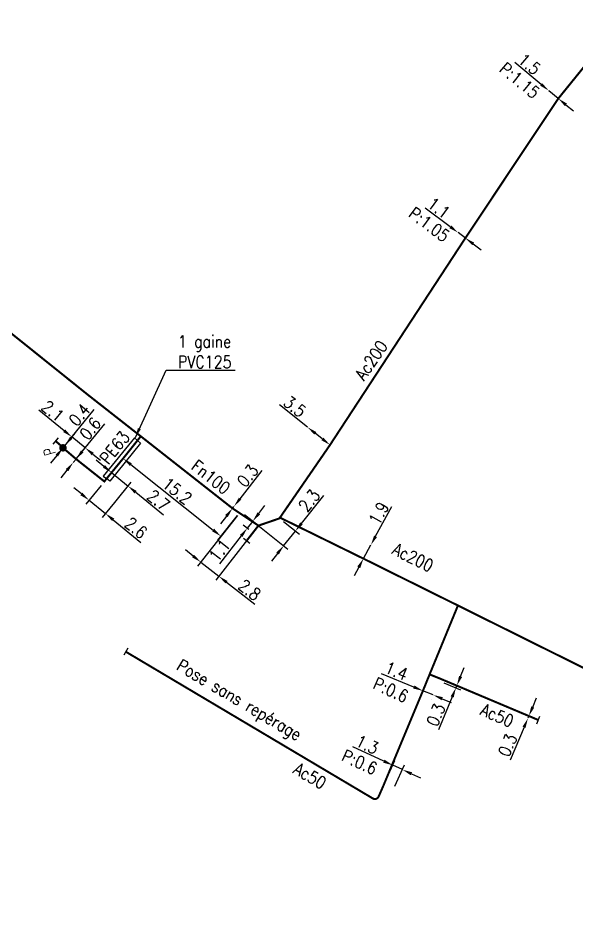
# Model space of a CAD drawing. Header units: millimetres. Extents: x 133989 to 135004, y 130988 to 132014.
# Drawn here: x 134850.7 to 134918.9, y 131002.6 to 131113.8 of the extents above; entities that cross this region are included whole.
import ezdxf
from ezdxf.enums import TextEntityAlignment as Align

# ---------------------------------------------------------------- set-up
doc = ezdxf.new("R2010")
doc.units = ezdxf.units.MM
doc.header["$PDMODE"] = 34
for name, pattern in [('L_25_AP', [2000, 1000, 1000]), ('L_25_FN', [2000, 1000, 1000]), ('L_25_PE', [2000, 1000, 1000])]:
    doc.linetypes.add(name, pattern=pattern)
doc.layers.get('0').update_dxf_attribs({"linetype": 'CONTINUOUS'})
doc.layers.get('Defpoints').update_dxf_attribs({"linetype": 'CONTINUOUS'})
for name, color, linetype in [('L_150', 1, 'CONTINUOUS'), ('L_300', 7, 'CONTINUOUS'), ('L_340', 7, 'CONTINUOUS'), ('L_400', 7, 'CONTINUOUS')]:
    doc.layers.add(name, color=color, linetype=linetype)
doc.styles.add('G_ROMANS', font='ROMANS.SHX', dxfattribs={"width": 0.75})
doc.styles.get("Standard").update_dxf_attribs({"font": 'romans.shx', "width": 0.85})
doc.dimstyles.get("Standard").update_dxf_attribs({"dimtxt": 1.5, "dimasz": 1.2, "dimexe": 0.625, "dimexo": 0.625, "dimgap": 0.25, "dimtad": 1, "dimdec": 1, "dimzin": 0, "dimdsep": 46, "dimtxsty": 'Standard', "dimcen": -0.5, "dimadec": 0, "dimazin": 0, "dimtfac": 1, "dimtdec": 1, "dimtmove": 0, "dimatfit": 3, "dimfxl": 0, "dimtolj": 1, "dimtzin": 0, "dimarcsym": 0})

# ---------------------------------------------------------------- blocks, each defined once
blk = doc.blocks.new('*D847')
at = {"layer": 'Defpoints', "color": 0, "linetype": 'Continuous', "transparency": 16777216}
for p in [(134893.76, 131049.44), (134893.76, 131049.44), (134892.85, 131047.76)]:
    blk.add_point(p, dxfattribs=at)
at = {"layer": 'L_150', "color": 0, "linetype": 'Continuous', "lineweight": -2, "transparency": 16777216}
for p, q in [((134894.33, 131050.49), (134896.3, 131054.12)), ((134892.85, 131047.76), (134893.76, 131049.44)), ((134892.28, 131046.71), (134891.71, 131045.65))]:
    blk.add_line(p, q, dxfattribs=at)
at = {"layer": 'L_150', "color": 0, "linetype": 'Continuous', "transparency": 16777216}
for points in [[(134894.15, 131050.59), (134894.5, 131050.39), (134893.76, 131049.44)], [(134892.1, 131046.81), (134892.45, 131046.61), (134892.85, 131047.76)]]:
    blk.add_solid(points, dxfattribs=at)
at = {"layer": 'L_150', "color": 0, "linetype": 'Continuous', "transparency": 16777216, "insert": (134894.72, 131053.31), "char_height": 1.5, "attachment_point": 5, "rotation": 61.5413}
blk.add_mtext('\\A1;1.9', dxfattribs=at)
blk = doc.blocks.new('*D850')
at = {"layer": 'Defpoints', "color": 0, "linetype": 'Continuous', "transparency": 16777216}
for p in [(134900.11, 131031.6), (134901.36, 131031.09), (134901.36, 131031.09)]:
    blk.add_point(p, dxfattribs=at)
at = {"layer": 'L_150', "color": 0, "linetype": 'Continuous', "lineweight": -2, "transparency": 16777216}
for p, q in [((134899, 131032.06), (134895.07, 131033.68)), ((134899.87, 131031.03), (134899.87, 131031.03)), ((134901.36, 131031.09), (134900.11, 131031.6)), ((134902.47, 131030.64), (134903.58, 131030.18)), ((134901.12, 131030.51), (134901.12, 131030.51))]:
    blk.add_line(p, q, dxfattribs=at)
at = {"layer": 'L_150', "color": 0, "linetype": 'Continuous', "transparency": 16777216}
for points in [[(134899.08, 131032.25), (134898.92, 131031.88), (134900.11, 131031.6)], [(134902.54, 131030.82), (134902.39, 131030.45), (134901.36, 131031.09)]]:
    blk.add_solid(points, dxfattribs=at)
at = {"layer": 'L_150', "color": 0, "linetype": 'Continuous', "transparency": 16777216, "insert": (134896.86, 131034.02), "char_height": 1.5, "attachment_point": 5, "rotation": 337.6586}
blk.add_mtext('\\A1;1.4', dxfattribs=at)
blk = doc.blocks.new('*D851')
at = {"layer": 'Defpoints', "color": 0, "linetype": 'Continuous', "transparency": 16777216}
for p in [(134897.61, 131021.96), (134895.25, 131019.92), (134896.44, 131019.38)]:
    blk.add_point(p, dxfattribs=at)
at = {"layer": 'L_150', "color": 0, "linetype": 'Continuous', "lineweight": -2, "transparency": 16777216}
for p, q in [((134895.34, 131023), (134891.53, 131024.74)), ((134895.51, 131020.49), (134896.69, 131023.07)), ((134897.61, 131021.96), (134896.43, 131022.5)), ((134896.7, 131019.95), (134897.87, 131022.53)), ((134898.71, 131021.46), (134899.8, 131020.96))]:
    blk.add_line(p, q, dxfattribs=at)
at = {"layer": 'L_150', "color": 0, "linetype": 'Continuous', "transparency": 16777216}
for points in [[(134895.42, 131023.18), (134895.26, 131022.81), (134896.43, 131022.5)], [(134898.79, 131021.64), (134898.62, 131021.28), (134897.61, 131021.96)]]:
    blk.add_solid(points, dxfattribs=at)
at = {"layer": 'L_150', "color": 0, "linetype": 'Continuous', "transparency": 16777216, "insert": (134893.3, 131025.02), "char_height": 1.5, "attachment_point": 5, "rotation": 335.475}
blk.add_mtext('\\A1;1.3', dxfattribs=at)
blk = doc.blocks.new('*D852')
at = {"layer": 'Defpoints', "color": 0, "linetype": 'Continuous', "transparency": 16777216}
for p in [(134902.07, 131032.82), (134902.19, 131033.1), (134904.14, 131031.97)]:
    blk.add_point(p, dxfattribs=at)
at = {"layer": 'L_150', "color": 0, "linetype": 'Continuous', "lineweight": -2, "transparency": 16777216}
for p, q in [((134904.72, 131033.35), (134905.17, 131034.46)), ((134902.76, 131032.86), (134904.84, 131032)), ((134902.65, 131032.58), (134904.72, 131031.73)), ((134904.26, 131032.24), (134904.14, 131031.97)), ((134903.69, 131030.86), (134902.02, 131026.81))]:
    blk.add_line(p, q, dxfattribs=at)
at = {"layer": 'L_150', "color": 0, "linetype": 'Continuous', "transparency": 16777216}
for points in [[(134904.53, 131033.43), (134904.9, 131033.28), (134904.26, 131032.24)], [(134903.5, 131030.93), (134903.87, 131030.78), (134904.14, 131031.97)]]:
    blk.add_solid(points, dxfattribs=at)
at = {"layer": 'L_150', "color": 0, "linetype": 'Continuous', "transparency": 16777216, "insert": (134901.7, 131028.66), "char_height": 1.5, "attachment_point": 5, "rotation": 67.5997}
blk.add_mtext('\\A1;0.3', dxfattribs=at)
blk = doc.blocks.new('*D853')
at = {"layer": 'Defpoints', "color": 0, "linetype": 'Continuous', "transparency": 16777216}
for p in [(134913.05, 131028.52), (134912.94, 131028.24), (134912.94, 131028.24)]:
    blk.add_point(p, dxfattribs=at)
at = {"layer": 'L_340', "color": 0, "linetype": 'Continuous', "lineweight": -2, "transparency": 16777216}
for p, q in [((134913.52, 131029.62), (134913.99, 131030.73)), ((134913.05, 131028.52), (134912.94, 131028.24)), ((134912.47, 131027.14), (134910.76, 131023.11))]:
    blk.add_line(p, q, dxfattribs=at)
at = {"layer": 'L_340', "color": 0, "linetype": 'Continuous', "transparency": 16777216}
for points in [[(134913.34, 131029.7), (134913.71, 131029.54), (134913.05, 131028.52)], [(134912.28, 131027.22), (134912.65, 131027.06), (134912.94, 131028.24)]]:
    blk.add_solid(points, dxfattribs=at)
at = {"layer": 'L_340', "color": 0, "linetype": 'Continuous', "transparency": 16777216, "insert": (134910.46, 131024.96), "char_height": 1.5, "attachment_point": 5, "rotation": 67.0022}
blk.add_mtext('\\A1;0.3', dxfattribs=at)
blk = doc.blocks.new('L_340_07')
at = {"color": 0, "linetype": 'Continuous', "const_width": 0.25, "flags": 128}
blk.add_lwpolyline([(0, 0), (1.25, 0)], dxfattribs=at)
at = {"color": 0, "linetype": 'Continuous', "flags": 128}
blk.add_lwpolyline([(1.25, -0.5), (1.25, 0.5)], dxfattribs=at)
at = {"color": 0, "linetype": 'Continuous', "width": 0.75, "flags": 3}
for tag, p in [('DEF_LEG', (0.72, -3.47)), ('DEF_COUP', (0.72, -5.97)), ('DEF_TYPE', (0.72, -8.47))]:
    blk.add_attdef(tag, text='', height=1.2, dxfattribs=at).set_placement(p, align=Align.MIDDLE)
blk = doc.blocks.new('*D866')
at = {"layer": 'Defpoints', "color": 0, "linetype": 'Continuous', "transparency": 16777216}
for p in [(134915.49, 131104.98), (134915.49, 131104.98), (134916.65, 131104.02)]:
    blk.add_point(p, dxfattribs=at)
at = {"layer": 'L_150', "color": 0, "linetype": 'Continuous', "lineweight": -2, "transparency": 16777216}
for p, q in [((134914.57, 131105.74), (134911.33, 131108.41)), ((134916.65, 131104.02), (134915.49, 131104.98)), ((134917.57, 131103.26), (134918.5, 131102.5))]:
    blk.add_line(p, q, dxfattribs=at)
at = {"layer": 'L_150', "color": 0, "linetype": 'Continuous', "transparency": 16777216}
for points in [[(134914.69, 131105.89), (134914.44, 131105.59), (134915.49, 131104.98)], [(134917.7, 131103.41), (134917.45, 131103.1), (134916.65, 131104.02)]]:
    blk.add_solid(points, dxfattribs=at)
at = {"layer": 'L_150', "color": 0, "linetype": 'Continuous', "transparency": 16777216, "insert": (134913.12, 131108.23), "char_height": 1.5, "attachment_point": 5, "rotation": 320.4902}
blk.add_mtext('\\A1;1.5', dxfattribs=at)
blk = doc.blocks.new('*D867')
at = {"layer": 'Defpoints', "color": 0, "linetype": 'Continuous', "transparency": 16777216}
for p in [(134886.02, 131063.83), (134886.02, 131063.83), (134888.76, 131061.66)]:
    blk.add_point(p, dxfattribs=at)
at = {"layer": 'L_150', "color": 0, "linetype": 'Continuous', "lineweight": -2, "transparency": 16777216}
for p, q in [((134886.02, 131063.83), (134882.6, 131066.55)), ((134887.82, 131062.4), (134886.96, 131063.09))]:
    blk.add_line(p, q, dxfattribs=at)
at = {"layer": 'L_150', "color": 0, "linetype": 'Continuous', "transparency": 16777216}
for points in [[(134887.09, 131063.24), (134886.84, 131062.93), (134886.02, 131063.83)], [(134887.95, 131062.56), (134887.7, 131062.25), (134888.76, 131061.66)]]:
    blk.add_solid(points, dxfattribs=at)
at = {"layer": 'L_150', "color": 0, "linetype": 'Continuous', "transparency": 16777216, "insert": (134884.46, 131066.35), "char_height": 1.5, "attachment_point": 5, "rotation": 321.5288}
blk.add_mtext('\\A1;3.5', dxfattribs=at)
blk = doc.blocks.new('*D868')
at = {"layer": 'Defpoints', "color": 0, "linetype": 'Continuous', "transparency": 16777216}
for p in [(134877.82, 131053.53), (134882.58, 131052.68), (134883.1, 131049.33)]:
    blk.add_point(p, dxfattribs=at)
at = {"layer": 'L_150', "color": 0, "linetype": 'Continuous', "lineweight": -2, "transparency": 16777216}
for p, q in [((134885.28, 131052.07), (134888, 131055.49)), ((134878.31, 131053.14), (134883.59, 131048.94)), ((134883.07, 131052.29), (134885.02, 131050.74)), ((134883.1, 131049.33), (134884.53, 131051.13)), ((134882.35, 131048.39), (134881.6, 131047.45))]:
    blk.add_line(p, q, dxfattribs=at)
at = {"layer": 'L_150', "color": 0, "linetype": 'Continuous', "transparency": 16777216}
for points in [[(134885.12, 131052.19), (134885.43, 131051.94), (134884.53, 131051.13)], [(134882.19, 131048.52), (134882.51, 131048.27), (134883.1, 131049.33)]]:
    blk.add_solid(points, dxfattribs=at)
at = {"layer": 'L_150', "color": 0, "linetype": 'Continuous', "transparency": 16777216, "insert": (134886.23, 131054.87), "char_height": 1.5, "attachment_point": 5, "rotation": 51.4848}
blk.add_mtext('\\A1;2.3', dxfattribs=at)
blk = doc.blocks.new('*D869')
at = {"layer": 'Defpoints', "color": 0, "linetype": 'Continuous', "transparency": 16777216}
for p in [(134904.42, 131087.62), (134904.42, 131087.62), (134905.3, 131086.96)]:
    blk.add_point(p, dxfattribs=at)
at = {"layer": 'L_150', "color": 0, "linetype": 'Continuous', "lineweight": -2, "transparency": 16777216}
for p, q in [((134903.46, 131088.33), (134900.39, 131090.62)), ((134905.3, 131086.96), (134904.42, 131087.62)), ((134906.26, 131086.24), (134907.23, 131085.52))]:
    blk.add_line(p, q, dxfattribs=at)
at = {"layer": 'L_150', "color": 0, "linetype": 'Continuous', "transparency": 16777216}
for points in [[(134903.58, 131088.49), (134903.34, 131088.17), (134904.42, 131087.62)], [(134906.38, 131086.4), (134906.14, 131086.08), (134905.3, 131086.96)]]:
    blk.add_solid(points, dxfattribs=at)
at = {"layer": 'L_150', "color": 0, "linetype": 'Continuous', "transparency": 16777216, "insert": (134902.04, 131090.64), "char_height": 1.5, "attachment_point": 5, "rotation": 323.3107}
blk.add_mtext('\\A1;1.1', dxfattribs=at)
blk = doc.blocks.new('*D870')
at = {"layer": 'Defpoints', "color": 0, "linetype": 'Continuous', "transparency": 16777216}
for p in [(134877.82, 131053.53), (134879.35, 131050.94), (134872.98, 131047.34)]:
    blk.add_point(p, dxfattribs=at)
at = {"layer": 'L_340', "color": 0, "linetype": 'Continuous', "lineweight": -2, "transparency": 16777216}
for p, q in [((134877.44, 131053.04), (134872.59, 131046.85)), ((134878.96, 131050.45), (134874.8, 131045.12)), ((134872.03, 131048.08), (134871.09, 131048.82)), ((134872.98, 131047.34), (134875.18, 131045.61)), ((134876.13, 131044.87), (134879.57, 131042.18))]:
    blk.add_line(p, q, dxfattribs=at)
at = {"layer": 'L_340', "color": 0, "linetype": 'Continuous', "transparency": 16777216}
for points in [[(134872.15, 131048.24), (134871.91, 131047.92), (134872.98, 131047.34)], [(134876.25, 131045.03), (134876, 131044.72), (134875.18, 131045.61)]]:
    blk.add_solid(points, dxfattribs=at)
at = {"layer": 'L_340', "color": 0, "linetype": 'Continuous', "transparency": 16777216, "insert": (134878.94, 131043.94), "char_height": 1.5, "attachment_point": 5, "rotation": 321.9509}
blk.add_mtext('\\A1;2.8', dxfattribs=at)
blk = doc.blocks.new('*D871')
at = {"layer": 'Defpoints', "color": 0, "linetype": 'Continuous', "transparency": 16777216}
for p in [(134877.82, 131053.53), (134879.33, 131052.35), (134879.35, 131050.94)]:
    blk.add_point(p, dxfattribs=at)
at = {"layer": 'L_340', "color": 0, "linetype": 'Continuous', "lineweight": -2, "transparency": 16777216}
for p, q in [((134880.07, 131053.29), (134880.81, 131054.24)), ((134878.31, 131053.14), (134879.82, 131051.96)), ((134878.86, 131051.32), (134878.16, 131051.87)), ((134879.33, 131052.35), (134878.65, 131051.48)), ((134877.91, 131050.54), (134875.25, 131047.14))]:
    blk.add_line(p, q, dxfattribs=at)
at = {"layer": 'L_340', "color": 0, "linetype": 'Continuous', "transparency": 16777216}
for points in [[(134879.91, 131053.42), (134880.23, 131053.17), (134879.33, 131052.35)], [(134877.76, 131050.66), (134878.07, 131050.41), (134878.65, 131051.48)]]:
    blk.add_solid(points, dxfattribs=at)
at = {"layer": 'L_340', "color": 0, "linetype": 'Continuous', "transparency": 16777216, "insert": (134875.27, 131048.79), "char_height": 1.5, "attachment_point": 5, "rotation": 51.9509}
blk.add_mtext('\\A1;1.1', dxfattribs=at)
blk = doc.blocks.new('L_300_12')
at = {"color": 0, "linetype": 'Continuous', "const_width": 0.497, "flags": 128}
blk.add_lwpolyline([(-0.25, 0, 1), (0.25, 0, 1)], format="xyb", close=True, dxfattribs=at)
at = {"color": 0, "linetype": 'Continuous', "style": 'G_ROMANS', "width": 0.75}
blk.add_text('P', height=1.5, dxfattribs=at).set_placement((0, 1.85), align=Align.MIDDLE)
at = {"color": 0, "linetype": 'Continuous', "width": 0.75, "flags": 3}
for tag, p in [('DEF_LEG', (0, -5)), ('DEF_COUP', (0, -7.5)), ('DEF_TYPE', (0, -10))]:
    blk.add_attdef(tag, text='', height=1.2, dxfattribs=at).set_placement(p, align=Align.MIDDLE)
blk = doc.blocks.new('*D514')
at = {"layer": 'Defpoints', "color": 0, "linetype": 'Continuous', "transparency": 16777216}
for p in [(134876.85, 131053.91), (134877.03, 131054.15), (134877.03, 131054.15)]:
    blk.add_point(p, dxfattribs=at)
at = {"layer": 'L_150', "color": 0, "linetype": 'Continuous', "lineweight": -2, "transparency": 16777216}
for p, q in [((134877.77, 131055.09), (134880.47, 131058.53)), ((134876.85, 131053.91), (134877.03, 131054.15)), ((134876.11, 131052.96), (134875.37, 131052.02))]:
    blk.add_line(p, q, dxfattribs=at)
at = {"layer": 'L_150', "color": 0, "linetype": 'Continuous', "transparency": 16777216}
for points in [[(134877.62, 131055.21), (134877.93, 131054.97), (134877.03, 131054.15)], [(134875.95, 131053.09), (134876.27, 131052.84), (134876.85, 131053.91)]]:
    blk.add_solid(points, dxfattribs=at)
at = {"layer": 'L_150', "color": 0, "linetype": 'Continuous', "transparency": 16777216, "insert": (134878.7, 131057.9), "char_height": 1.5, "attachment_point": 5, "rotation": 51.9509}
blk.add_mtext('\\A1;0.3', dxfattribs=at)
blk = doc.blocks.new('*D520')
at = {"layer": 'Defpoints', "color": 0, "linetype": 'Continuous', "transparency": 16777216}
for p in [(134861.19, 131057.2), (134862.82, 131055.09), (134861.34, 131053.27)]:
    blk.add_point(p, dxfattribs=at)
at = {"layer": 'L_150', "color": 0, "linetype": 'Continuous', "lineweight": -2, "transparency": 16777216}
for p, q in [((134858.39, 131055.67), (134857.46, 131056.43)), ((134860.79, 131056.71), (134858.93, 131054.43)), ((134859.32, 131054.91), (134861.34, 131053.27)), ((134862.43, 131054.61), (134860.94, 131052.78)), ((134862.27, 131052.51), (134865.66, 131049.75))]:
    blk.add_line(p, q, dxfattribs=at)
at = {"layer": 'L_150', "color": 0, "linetype": 'Continuous', "transparency": 16777216}
for points in [[(134858.52, 131055.82), (134858.27, 131055.51), (134859.32, 131054.91)], [(134862.4, 131052.67), (134862.14, 131052.36), (134861.34, 131053.27)]]:
    blk.add_solid(points, dxfattribs=at)
at = {"layer": 'L_150', "color": 0, "linetype": 'Continuous', "transparency": 16777216, "insert": (134865.06, 131051.53), "char_height": 1.5, "attachment_point": 5, "rotation": 320.8195}
blk.add_mtext('\\A1;2.6', dxfattribs=at)
blk = doc.blocks.new('*D521')
at = {"layer": 'Defpoints', "color": 0, "linetype": 'Continuous', "transparency": 16777216}
for p in [(134865.64, 131062.71), (134877.82, 131053.53), (134875.42, 131050.51)]:
    blk.add_point(p, dxfattribs=at)
at = {"layer": 'L_150', "color": 0, "linetype": 'Continuous', "lineweight": -2, "transparency": 16777216}
for p, q in [((134865.26, 131062.23), (134863.1, 131059.52)), ((134864.43, 131059.26), (134874.48, 131051.26)), ((134877.43, 131053.04), (134875.03, 131050.02))]:
    blk.add_line(p, q, dxfattribs=at)
at = {"layer": 'L_150', "color": 0, "linetype": 'Continuous', "transparency": 16777216}
for points in [[(134864.55, 131059.42), (134864.31, 131059.1), (134863.49, 131060.01)], [(134874.61, 131051.42), (134874.36, 131051.1), (134875.42, 131050.51)]]:
    blk.add_solid(points, dxfattribs=at)
at = {"layer": 'L_150', "color": 0, "linetype": 'Continuous', "transparency": 16777216, "insert": (134870.08, 131056.04), "char_height": 1.5, "attachment_point": 5, "rotation": 321.4836}
blk.add_mtext('\\A1;15.2', dxfattribs=at)
blk = doc.blocks.new('*D522')
at = {"layer": 'Defpoints', "color": 0, "linetype": 'Continuous', "transparency": 16777216}
for p in [(134857.39, 131059.51), (134857.39, 131059.51), (134857.74, 131059.94)]:
    blk.add_point(p, dxfattribs=at)
at = {"layer": 'L_150', "color": 0, "linetype": 'Continuous', "lineweight": -2, "transparency": 16777216}
for p, q in [((134858.49, 131060.87), (134861.25, 131064.26)), ((134857.39, 131059.51), (134857.74, 131059.94)), ((134856.63, 131058.58), (134855.87, 131057.65))]:
    blk.add_line(p, q, dxfattribs=at)
at = {"layer": 'L_150', "color": 0, "linetype": 'Continuous', "transparency": 16777216}
for points in [[(134858.34, 131061), (134858.65, 131060.74), (134857.74, 131059.94)], [(134856.48, 131058.71), (134856.79, 131058.45), (134857.39, 131059.51)]]:
    blk.add_solid(points, dxfattribs=at)
at = {"layer": 'L_150', "color": 0, "linetype": 'Continuous', "transparency": 16777216, "insert": (134859.48, 131063.66), "char_height": 1.5, "attachment_point": 5, "rotation": 50.8676}
blk.add_mtext('\\A1;0.6', dxfattribs=at)
blk = doc.blocks.new('*D523')
at = {"layer": 'Defpoints', "color": 0, "linetype": 'Continuous', "transparency": 16777216}
for p in [(134855.76, 131060.84), (134858.85, 131061.31), (134857.39, 131059.51)]:
    blk.add_point(p, dxfattribs=at)
at = {"layer": 'L_340', "color": 0, "linetype": 'Continuous', "lineweight": -2, "transparency": 16777216}
for p, q in [((134856.29, 131063.39), (134853.18, 131065.92)), ((134856.15, 131061.32), (134857.62, 131063.12)), ((134858.85, 131061.31), (134857.22, 131062.64)), ((134857.78, 131060), (134859.25, 131061.8)), ((134859.78, 131060.55), (134860.71, 131059.8))]:
    blk.add_line(p, q, dxfattribs=at)
at = {"layer": 'L_340', "color": 0, "linetype": 'Continuous', "transparency": 16777216}
for points in [[(134856.42, 131063.55), (134856.17, 131063.24), (134857.22, 131062.64)], [(134859.91, 131060.71), (134859.66, 131060.4), (134858.85, 131061.31)]]:
    blk.add_solid(points, dxfattribs=at)
at = {"layer": 'L_340', "color": 0, "linetype": 'Continuous', "transparency": 16777216, "insert": (134854.9, 131065.81), "char_height": 1.5, "attachment_point": 5, "rotation": 320.8676}
blk.add_mtext('\\A1;2.1', dxfattribs=at)
blk = doc.blocks.new('*D524')
at = {"layer": 'Defpoints', "color": 0, "linetype": 'Continuous', "transparency": 16777216}
for p in [(134856.14, 131061.31), (134856.39, 131061.62), (134856.39, 131061.62)]:
    blk.add_point(p, dxfattribs=at)
at = {"layer": 'L_340', "color": 0, "linetype": 'Continuous', "lineweight": -2, "transparency": 16777216}
for p, q in [((134857.15, 131062.55), (134859.95, 131065.99)), ((134856.14, 131061.31), (134856.39, 131061.62)), ((134855.38, 131060.38), (134854.63, 131059.44))]:
    blk.add_line(p, q, dxfattribs=at)
at = {"layer": 'L_340', "color": 0, "linetype": 'Continuous', "transparency": 16777216}
for points in [[(134857, 131062.67), (134857.31, 131062.42), (134856.39, 131061.62)], [(134855.23, 131060.5), (134855.54, 131060.25), (134856.14, 131061.31)]]:
    blk.add_solid(points, dxfattribs=at)
at = {"layer": 'L_340', "color": 0, "linetype": 'Continuous', "transparency": 16777216, "insert": (134858.15, 131065.36), "char_height": 1.5, "attachment_point": 5, "rotation": 50.8676}
blk.add_mtext('\\A1;0.4', dxfattribs=at)
blk = doc.blocks.new('*D533')
at = {"layer": 'Defpoints', "color": 0, "linetype": 'Continuous', "transparency": 16777216}
for p in [(134861.46, 131057.54), (134864.09, 131056.64), (134862.06, 131054.16)]:
    blk.add_point(p, dxfattribs=at)
at = {"layer": 'L_400', "color": 0, "linetype": 'Continuous', "lineweight": -2, "transparency": 16777216}
for p, q in [((134861.14, 131059.04), (134860.21, 131059.8)), ((134861.86, 131058.02), (134862.46, 131058.77)), ((134862.07, 131058.28), (134864.09, 131056.64)), ((134862.46, 131054.64), (134864.48, 131057.13)), ((134865.02, 131055.88), (134868.41, 131053.12))]:
    blk.add_line(p, q, dxfattribs=at)
at = {"layer": 'L_400', "color": 0, "linetype": 'Continuous', "transparency": 16777216}
for points in [[(134861.27, 131059.2), (134861.01, 131058.89), (134862.07, 131058.28)], [(134865.14, 131056.04), (134864.89, 131055.73), (134864.09, 131056.64)]]:
    blk.add_solid(points, dxfattribs=at)
at = {"layer": 'L_400', "color": 0, "linetype": 'Continuous', "transparency": 16777216, "insert": (134867.81, 131054.9), "char_height": 1.5, "attachment_point": 5, "rotation": 320.8371}
blk.add_mtext('\\A1;2.7', dxfattribs=at)

msp = doc.modelspace()

# ---------------------------------------------------------------- linework, layer by layer
at = {"layer": 'L_150', "linetype": 'L_25_AP', "const_width": 0.25, "flags": 128}
for points in [[(135000, 131190.49), (134988.8, 131179.43), (134934.99, 131126.07), (134928.2, 131118.27), (134916.65, 131104.02), (134905.3, 131086.96), (134888.76, 131061.66), (134882.58, 131052.68), (134880.02, 131051.8), (134879.35, 131050.94)], [(134882.7, 131052.75), (134892.85, 131047.76)], [(134892.85, 131047.76), (134904.39, 131042.03), (134926.39, 131031.09), (134928.34, 131030.12), (134945.6, 131021.53), (134965.49, 131011.58), (134968.41, 131010.24), (134974.86, 131007.28), (134981.33, 131003.26), (134981.52, 131003.49), (134982.64, 131002.75)], [(134913.05, 131028.52), (134902.19, 131033.1), (134900.93, 131033.61)]]:
    msp.add_lwpolyline(points, dxfattribs=at)
at = {"layer": 'L_150', "linetype": 'L_25_FN', "const_width": 0.25, "flags": 128}
msp.add_lwpolyline([(134880.02, 131051.8), (134876.85, 131053.91), (134876.85, 131053.91), (134865.62, 131062.74), (134859.2, 131067.78), (134842.12, 131081.49), (134839.59, 131083.57)], dxfattribs=at)
at = {"layer": 'L_150', "linetype": 'L_25_PE', "flags": 128}
msp.add_lwpolyline([(134856.14, 131061.31, 0.25, 0.25, 0), (134857.74, 131059.94, 0.25, 0.25, 0), (134859.98, 131058.16, 0.25, 0.25, 0), (134859.98, 131058.16, 0.25, 0.25, 0), (134859.98, 131058.16, 0.25, 0.25, 0), (134859.98, 131058.16, 0.25, 0.25, 0), (134859.98, 131058.16, 0.25, 0.25, 0), (134859.98, 131058.16, 0.25, 0.25, 0), (134859.98, 131058.16, 0.25, 0.25, 0), (134859.98, 131058.16, 0.25, 0.25, 0), (134861.19, 131057.2, 0.25, 0.25, 0), (134861.65, 131057.77, 0.25, 0.25, 0), (134863.49, 131060.01, 0.25, 0.25, 0), (134865.64, 131062.71, 0, 0, 0)], format="xyseb", dxfattribs=at)
at = {"layer": 'L_150', "linetype": 'L_25_AP', "const_width": 0.25, "flags": 128}
msp.add_lwpolyline([(134904.39, 131042.03), (134900.93, 131033.61), (134900.11, 131031.6), (134895.25, 131019.92), (134894.7, 131018.67, -0.450262), (134893.99, 131018.44), (134864.89, 131035.74)], format="xyb", dxfattribs=at)
at = {"layer": 'L_400', "color": 7, "linetype": 'CONTINUOUS'}
for p, q in [((134864.86, 131062.53), (134861.07, 131057.85)), ((134865.63, 131061.9), (134861.85, 131057.22)), ((134864.86, 131062.53), (134865.24, 131062.21)), ((134865.63, 131061.9), (134865.24, 131062.21)), ((134861.07, 131057.85), (134861.46, 131057.54)), ((134861.85, 131057.22), (134861.46, 131057.54))]:
    msp.add_line(p, q, dxfattribs=at)

# ---------------------------------------------------------------- block references
at = {"layer": 'L_300', "xscale": 0.9145874313631555, "yscale": 0.9145874313631555, "zscale": 0.9145874313631555, "rotation": 105.2629888378802}
msp.add_blockref('L_300_12', (134856.14, 131061.31), dxfattribs=at)
at = {"layer": 'L_340'}
for p, rotation in [((134856.17, 131061.34), 139.3587180144283), ((134879.35, 131050.94), 231.9508972842298), ((134864.89, 131035.74), 149.265156540337), ((134913.05, 131028.52), 337.1522485377285)]:
    msp.add_blockref('L_340_07', p, dxfattribs=dict(at, rotation=rotation))

# ---------------------------------------------------------------- texts
at = {"layer": 'L_150', "linetype": 'Continuous', "width": 0.85}
for s, rotation, p in [('P:1.15', 320.4701, (134911.92, 131106.23)), ('P:1.05', 323.3107, (134900.87, 131088.62)), ('Ac200', 55.4684, (134893.79, 131072.01)), ('PE63', 50.9974, (134862.46, 131061.34)), ('Fn100', 321.8372, (134874.2, 131057.75)), ('Ac200', 333.5638, (134898.9, 131047.91)), ('P:0.6', 335.475, (134896.18, 131031.71)), ('Ac50', 336.5506, (134909.18, 131028.59)), ('P:0.6', 335.475, (134892.38, 131022.88)), ('Ac50', 329.2652, (134886.32, 131021.2))]:
    msp.add_text(s, height=1.5, rotation=rotation, dxfattribs=at).set_placement(p, align=Align.MIDDLE)
msp.add_text('Pose sans repérage', height=1.5, rotation=329.2652, dxfattribs=at).set_placement((134869.88, 131034.27))
at = {"layer": 'L_400', "linetype": 'Continuous', "insert": (134870.18, 131073.06), "char_height": 1.5, "attachment_point": 4}
msp.add_mtext('1 gaine\\PPVC125', dxfattribs=at)

# ---------------------------------------------------------------- dimensions: what is measured, and where the dimension line sits
at = {"layer": 'L_150', "linetype": 'Continuous'}
for base, p1, p2, angle, picture, middle in [((134915.49, 131104.98), (134916.65, 131104.02), (134915.49, 131104.98), 320.4902, '*D866', (134912.49, 131107.45)), ((134904.42, 131087.62), (134905.3, 131086.96), (134904.42, 131087.62), 323.3107, '*D869', (134901.44, 131089.83)), ((134886.02, 131063.83), (134888.76, 131061.66), (134886.02, 131063.83), 321.5288, '*D867', (134883.84, 131065.57)), ((134857.39, 131059.51), (134857.74, 131059.94), (134857.39, 131059.51), 50.8676, '*D522', (134860.25, 131063.03)), ((134875.42, 131050.51), (134865.64, 131062.71), (134877.82, 131053.53), 141.4836, '*D521', (134869.46, 131055.26)), ((134877.03, 131054.15), (134876.85, 131053.91), (134877.03, 131054.15), 231.9509, '*D514', (134879.49, 131057.28)), ((134861.34, 131053.27), (134861.19, 131057.2), (134862.82, 131055.09), 140.8195, '*D520', (134864.43, 131050.75)), ((134883.1, 131049.33), (134882.58, 131052.68), (134877.82, 131053.53), 51.4848, '*D868', (134887.01, 131054.25)), ((134893.76, 131049.44), (134892.85, 131047.76), (134893.76, 131049.44), 241.5413, '*D847', (134895.6, 131052.83)), ((134901.36, 131031.09), (134900.11, 131031.6), (134901.36, 131031.09), 157.6586, '*D850', (134896.48, 131033.1)), ((134904.14, 131031.97), (134902.19, 131033.1), (134902.07, 131032.82), 67.5997, '*D852', (134902.62, 131028.28)), ((134897.61, 131021.96), (134895.25, 131019.92), (134896.44, 131019.38), 155.475, '*D851', (134892.89, 131024.12))]:
    dim = msp.add_linear_dim(base=base, p1=p1, p2=p2, angle=angle, dimstyle='Standard', dxfattribs=at)
    dim.commit()
    dim.dimension.update_dxf_attribs({"geometry": picture, "text_midpoint": middle, "dimtype": 160})
at = {"layer": 'L_340', "linetype": 'Continuous'}
for base, p1, p2, angle, picture, middle in [((134858.85, 131061.31), (134855.76, 131060.84), (134857.39, 131059.51), 140.8676, '*D523', (134854.27, 131065.04)), ((134856.39, 131061.62), (134856.14, 131061.31), (134856.39, 131061.62), 230.8676, '*D524', (134858.93, 131064.73)), ((134879.33, 131052.35), (134879.35, 131050.94), (134877.82, 131053.53), 231.9509, '*D871', (134876.06, 131048.17)), ((134872.98, 131047.34), (134879.35, 131050.94), (134877.82, 131053.53), 321.9509, '*D870', (134878.32, 131043.16)), ((134912.94, 131028.24), (134913.05, 131028.52), (134912.94, 131028.24), 67.0022, '*D853', (134911.38, 131024.57))]:
    dim = msp.add_linear_dim(base=base, p1=p1, p2=p2, angle=angle, dimstyle='Standard', dxfattribs=at)
    dim.commit()
    dim.dimension.update_dxf_attribs({"geometry": picture, "text_midpoint": middle, "dimtype": 160})
at = {"layer": 'L_400', "linetype": 'Continuous'}
dim = msp.add_linear_dim(base=(134864.09, 131056.64), p1=(134861.46, 131057.54), p2=(134862.06, 131054.16), angle=140.8371, text='2.7', dimstyle='Standard', dxfattribs=at)
dim.commit()
dim.dimension.update_dxf_attribs({"geometry": '*D533', "text_midpoint": (134867.18, 131054.12), "dimtype": 160})

# ---------------------------------------------------------------- leaders
at = {"layer": 'L_400', "linetype": 'Continuous', "annotation_type": 0, "has_hookline": 1, "hookline_direction": 0, "text_width": 6.98}
msp.add_leader([(134864.98, 131062.57), (134868.73, 131070.81), (134869.93, 131070.81)], dimstyle='Standard', dxfattribs=at)

doc.saveas('drawing.dxf')
